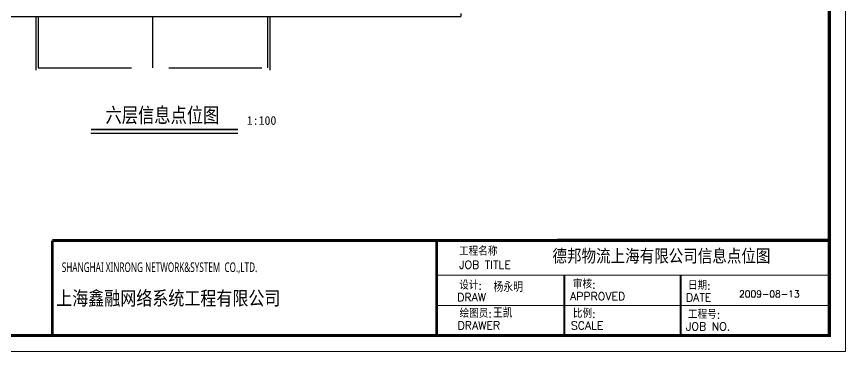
# Model space of a CAD drawing. Header units: millimetres. Extents: x 526420 to 928802, y 401925 to 509768.
# Drawn here: x 895449 to 928802, y 402295 to 415779 of the extents above; entities that cross this region are included whole.
import ezdxf

# ---------------------------------------------------------------- set-up
doc = ezdxf.new("R2010")
doc.units = ezdxf.units.MM
doc.header["$LTSCALE"] = 3000
doc.header["$MEASUREMENT"] = 0
doc.linetypes.add('DASH', pattern=[0.35, 0.25, -0.1])
for name, color, linetype in [('4', 4, 'CONTINUOUS'), ('8', 8, 'CONTINUOUS'), ('A', 7, 'CONTINUOUS'), ('P-WALL', 7, 'CONTINUOUS'), ('环控', 3, 'CONTINUOUS')]:
    doc.layers.add(name, color=color, linetype=linetype)
doc.styles.get("Standard").update_dxf_attribs({"font": 'romans.shx', "width": 0.65, "bigfont": 'hzfs1.shx'})
doc.styles.add('宋体', font='SimSun.ttf')

# ---------------------------------------------------------------- blocks, each defined once
blk = doc.blocks.new('日期')
at = {"layer": 'A', "linetype": 'ByBlock', "lineweight": 0}
blk.add_text('2009-08-13', height=268.1, dxfattribs=at).set_placement((577160, 406164))

msp = doc.modelspace()

# ---------------------------------------------------------------- linework, layer by layer
at = {"layer": '4', "color": 0}
msp.add_line((898443, 411090, -31883), (904353, 411090, -31883), dxfattribs=at)
at = {"layer": '4', "color": 0, "const_width": 66.7, "elevation": -31883}
msp.add_lwpolyline([(898443, 411226), (904353, 411226)], dxfattribs=at)
at = {"layer": 'A', "linetype": 'ByBlock', "lineweight": 0}
for p, q in [((912357, 405370), (928157, 405370)), ((912357, 404145), (928157, 404145))]:
    msp.add_line(p, q, dxfattribs=at)
for points in [[(928802, 441864), (873379, 441864), (873379, 402295), (928802, 402295)], [(874023, 402939), (928157, 402939), (928157, 441220), (874023, 441220)]]:
    msp.add_lwpolyline(points, close=True, dxfattribs=at)
at = {"layer": 'A', "linetype": 'ByBlock', "lineweight": 0, "const_width": 129}
msp.add_lwpolyline([(874023, 402939), (928157, 402939), (928157, 441220), (874023, 441220)], close=True, dxfattribs=at)
at = {"layer": 'A', "linetype": 'ByBlock', "lineweight": 0}
for points, const_width in [([(896889, 406760), (928157, 406767)], 129), ([(896889, 406760), (896889, 402932)], 103), ([(912357, 406767), (912357, 402939)], 103), ([(917493, 402939), (917493, 405370)], 77.3), ([(922167, 402939), (922167, 405370)], 77.3)]:
    msp.add_lwpolyline(points, dxfattribs=dict(at, const_width=const_width))
at = {"layer": 'P-WALL', "color": 0, "ltscale": 100}
for p in [(888532, 415779), (913332, 415899)]:
    msp.add_line(p, (913332, 415779), dxfattribs=at)
at = {"layer": 'P-WALL', "color": 0, "linetype": 'DASH', "ltscale": 5}
for p, q in [((896222, 415779), (896222, 413619)), ((896322, 415779), (896322, 413719)), ((905542, 415779), (905542, 413719)), ((905642, 415779), (905642, 413619)), ((896322, 413719), (905542, 413719))]:
    msp.add_line(p, q, dxfattribs=at)
at = {"layer": 'P-WALL', "color": 0, "linetype": 'DASH', "ltscale": 10}
msp.add_line((900932, 413719), (900932, 415779), dxfattribs=at)

# ---------------------------------------------------------------- block references
at = {"layer": '环控', "color": 4}
msp.add_blockref('日期', (347362, -1690), dxfattribs=at)

# ---------------------------------------------------------------- texts
at = {"layer": '4', "color": 0, "style": '宋体'}
msp.add_text('1:100', height=350, dxfattribs=at).set_placement((904712, 411420, -31883))
at = {"layer": '8', "color": 0, "style": '宋体', "width": 0.8}
msp.add_text('六层信息点位图', height=600, dxfattribs=at).set_placement((899027, 411510, -31883))
at = {"layer": 'A', "linetype": 'ByBlock', "lineweight": 0}
for s, height, p in [('工程名称', 322.2, (913253, 406158)), ('德邦物流上海有限公司信息点位图', 584.58, (917015, 405828)), ('JOB TITLE', 322.2, (913253, 405626)), ('设计:', 322.2, (913262, 404792)), ('杨永明', 359.3, (914640, 404696)), ('审核:', 322.2, (917836, 404832)), ('日期:', 322.2, (922466, 404783)), ('上海鑫融网络系统工程有限公司', 644.45, (897044, 404093)), ('DRAW', 322.2, (913181, 404314)), ('APPROVED', 322.2, (917719, 404354)), ('DATE', 322.2, (922385, 404305)), ('绘图员:', 322.2, (913276, 403656)), ('王凯', 389.3, (914622, 403654)), ('比例:', 322.2, (917836, 403652)), ('工程号:', 322.2, (922466, 403618)), ('DRAWER', 322.2, (913195, 403178)), ('SCALE', 322.2, (917754, 403174)), ('JOB NO.', 322.2, (922385, 403140))]:
    msp.add_text(s, height=height, dxfattribs=at).set_placement(p)
at = {"layer": 'A', "linetype": 'ByBlock', "lineweight": 0, "insert": (897270, 405879), "char_height": 386.672, "width": 20453.43, "attachment_point": 1}
msp.add_mtext('{\\fLucida Handwriting|b0|i0|c0|p66;SHANGHAI \\fLucida Handwriting|b0|i0|c134|p66;XINRONG\\fLucida Handwriting|b0|i0|c0|p66; NETWORK&SYSTEM  CO.,LTD.}', dxfattribs=at)

doc.saveas('drawing.dxf')
